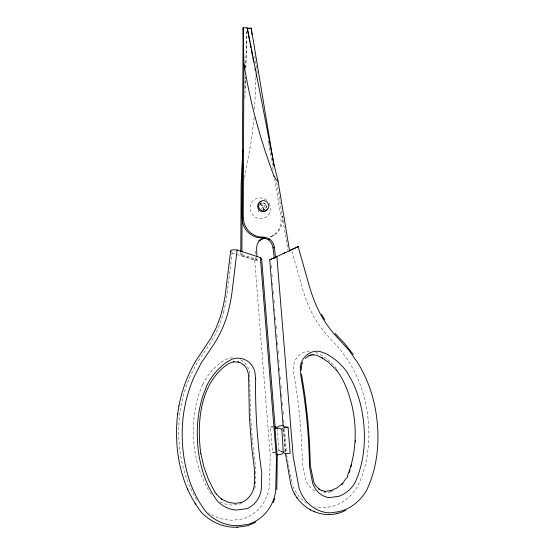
<?xml version="1.0" encoding="UTF-8"?>
<svg xmlns="http://www.w3.org/2000/svg" width="555" height="555" viewBox="0 0 555 555"><rect width="100%" height="100%" fill="white"/><g stroke="black" fill="none" stroke-linecap="round" stroke-linejoin="round"><path stroke-width="0.42" stroke-dasharray="2.77 2.08" d="M256.93 257.791L256.986 259.435L255.786 260.004L240.794 255.265L240.801 252.685M240.794 255.265L241.904 254.662L241.911 252.948M244.901 98.034L245.546 77.311M245.844 67.821L246.982 31.566M255.924 77.346L254.606 109.675M244.901 88.217L245.275 77.194M245.594 67.87L246.899 29.269M254.128 117.334L251.699 138.424L244.276 179.522L244.394 178.974M231.477 252.379A23.525 3.996 16.3 0 0 232.122 252.927L227.397 291.826A171.904 165.813 -1.6 0 1 223.603 312.07M202.617 384.435L198.579 395.021A113.477 107.122 -80.9 0 0 193.369 428.64C192.946 451.562 198.385 474.879 211.06 494.151M261.474 209.055L263.167 206.46M264.784 209.408L263.528 210.303A3.559 3.406 55.4 0 0 260.399 203.976M270.528 236.936A19.064 18.287 57.4 0 0 280.552 225.212L281.066 222.569L280.948 217.151L282.294 216.311L282.419 221.764L281.898 224.421A19.182 18.398 57.4 0 1 269.293 237.103M272.866 235.702L274.17 234.973M241.64 503.718L231.324 505.085A31.219 29.491 -67.6 0 1 219.835 501.713M330.863 491.855L321.109 493.152M274.024 426.559L270.535 426.948L272.567 452.457L276.043 452.048M283.327 451.187L285.402 450.944A23.754 3.538 -4.3 0 0 286.026 452.269M232.129 252.927L254.703 260.281L258.685 260.517A22.36 3.802 16.5 0 0 259.671 260.455M241.904 254.662L256.986 259.435M315.628 352.293L317.515 353.153A59.503 56.527 -82.4 0 1 327.11 359.127M283.487 452.214L278.86 449.959L277.229 429.646M280.178 451.069L282.502 452.207M196.477 499.597C183.955 478.306 178.19 453.553 178.731 428.953A127.948 120.796 -80.8 0 1 190.053 376.533L196.949 362.949L208.826 345.328A111.631 109.619 0.7 0 0 223.603 312.07M291.923 251.318L301.962 286.838A148.317 135.475 72.5 0 0 308.635 305.854A100.871 93.504 73.6 0 0 327.381 335.491L340.805 350.281L349.005 361.909A130.689 124.681 -72.3 0 1 366.682 408.723C371.094 434.655 369.283 462.426 357.684 486.291A44.671 41.625 -79.3 0 1 334.672 505.688L331.162 506.729L322.094 507.978L318.605 507.631A36.394 33.841 -78.8 0 1 314.99 506.84M291.694 481.823L287.24 457.882M286.644 454.559L287.095 457.049M249.715 373.799L249.223 370.851A17.746 17.226 -77.9 0 0 239.566 359.314M276.654 182.109L287.962 250.381M257.215 73.114L254.405 53.398M268.308 140.443L268.731 143.003M268.87 143.856L269.432 147.262M269.57 148.116L273.504 171.981M274.628 178.8L280.948 217.151M271.242 265.408L271.596 269.723M271.943 274.045L272.29 278.367M272.644 282.682L272.991 287.004M273.344 291.32L273.691 295.642M274.038 299.964L274.392 304.279M274.739 308.601L275.093 312.916M275.44 317.238L275.793 321.56M276.14 325.875L276.487 330.197M276.841 334.512L277.188 338.834M277.472 342.289L277.819 346.611M278.166 350.926L278.52 355.249M278.867 359.571L279.221 363.886M279.567 368.208L279.914 372.523M280.268 376.845L280.615 381.167M280.969 385.482L281.316 389.804M281.662 394.126L282.016 398.441M282.363 402.763L282.648 406.218M283.064 411.401L283.411 415.723M283.765 420.038L284.042 423.493M284.465 428.675L286.352 452.006M283.688 429.771L285.402 450.944M283.404 429.05L285.284 452.36M254.703 260.281L270.209 455.669L269.425 486.305A37.733 35.548 -67 0 1 246.593 517.524L243.069 518.856L233.482 520.174L229.645 520.125A46.245 43.685 -67.6 0 1 208.736 512.813M249.778 374.625L249.986 393.155A475.26 398.435 82.4 0 0 251.117 423.368L251.651 430.937A475.26 398.435 82.4 0 0 254.821 461.17L255.917 469.037L255.439 484.987A22.651 21.34 -67.1 0 1 254.35 489.732M255.487 251.026L255.591 254.287M255.702 257.555L255.786 260.004M270.576 426.941A24.344 2.9 -4.8 0 1 272.921 427.218M272.567 452.457A24.17 3.663 -4.9 0 1 274.947 452.859M278.097 451.048A3.67 3.469 -75.4 0 0 278.679 450.299L279.082 450.251A3.663 3.462 -76.2 0 0 281.947 451.347M202.617 384.435A60.356 57.817 -76.4 0 1 222.194 361.569L227.488 358.71A17.746 17.226 -77.9 0 1 232.829 357.864M258.061 210.803A3.538 3.385 55.3 0 0 258.817 211.323A3.503 3.351 55.3 0 1 258.144 210.81M260.011 204.746A3.538 3.385 55.3 0 1 263.396 209.852M314.851 490.96A21.853 20.313 -78.8 0 1 305.257 478.625L302.329 463.349L302.142 455.482A767.288 646.325 -21.8 0 0 300.463 425.532L299.804 418.095A767.288 646.325 -21.8 0 0 295.038 381.271L293.762 373.799L293.442 366.786A17.281 16.449 -89.9 0 1 310.675 351.149M306.853 503.246A36.394 33.841 -78.8 0 1 292.069 483.391M327.748 359.626A59.503 56.527 -82.4 0 1 336.42 368.242M333.555 490.752A30.15 28.097 -79.3 0 1 331.543 491.605M260.073 204.816A3.503 3.351 55.3 0 1 263.146 206.418L263.549 207.237A3.503 3.351 55.3 0 1 263.424 209.873M259.421 205.69A3.552 3.392 55.4 0 1 259.691 204.83M269.126 203.29A10.573 10.122 55.3 0 1 261.592 218.67A10.573 10.122 55.3 0 1 250.478 204.892A10.573 10.122 55.3 0 1 266.976 200.626M265.894 204.934A3.587 3.427 55.4 0 0 260.142 204.018A3.552 3.392 55.4 0 1 265.873 204.989A3.552 3.392 55.4 0 1 263.091 209.956A3.587 3.427 55.4 0 0 265.894 204.934"/><path stroke-width="0.83" d="M301.199 370.116L301.677 364.808L302.586 362.29M240.808 251.817L241.113 184.544L242.819 149.892M241.911 252.088L242.216 183.49L242.812 164.495M274.343 258.436L272.998 247.863A11.745 11.336 62.7 0 0 268.287 239.732A15.02 14.513 63.5 0 0 264.312 238.22L263.715 238.095A15.02 14.513 63.5 0 0 261.308 237.873A19.203 18.433 57 0 1 243.839 226.211L242.882 223.582L242.119 218.094L243.118 27.75L247.308 27.812L273.997 164.37L278.069 181.263L289.654 251.464M275.668 257.853L274.309 247.211A11.821 11.405 62.7 0 0 269.57 239.032A15.117 14.596 63.6 0 0 265.574 237.505L264.971 237.38A15.117 14.596 63.6 0 0 262.55 237.158A19.328 18.537 57 0 1 244.977 225.413L244.006 222.77L243.236 217.248L243.895 63.52L243.118 27.75M355.373 442.03L355.471 440.351M276.806 489.822L277.32 454.58M177.683 413.843L177.662 413.995C173.673 447.989 179.924 484.716 201.264 512.161C210.428 522.033 223.922 527.895 237.429 527.188M230.686 250.999L225.143 295.857L223.263 305.888L220.446 316.586L216.221 327.734L210.865 338.203L195.457 361.458M237.131 249.986L232.288 290.071A177.531 171.176 -1.1 0 1 228.389 310.932A115.169 113.116 1.9 0 1 213.196 345.231L200.965 363.407L193.868 377.428A131.937 124.271 -81.3 0 0 182.22 431.533C181.853 459.838 188.554 489.378 206.169 511.994A47.73 45.01 -68.1 0 0 234.744 525.613L238.692 525.654L248.571 524.274L252.199 522.9A38.947 36.623 -67.6 0 0 275.689 490.641L276.473 459.027L260.371 257.582L237.131 249.986A23.525 3.996 16.3 0 0 231.019 251.866M178.918 406.038L178.932 405.934C181.908 390.269 187.521 375.125 195.526 361.333M177.662 413.995L178.932 405.934M349.241 472.52L349.955 470.085M350.906 466.838L351.62 464.403M273.22 502.657L274.85 498.501M347.298 476.301C355.471 456.002 357.045 433.441 353.264 411.97L352.085 406.024C348.915 393.349 344.565 380.508 336.427 370.102L336.746 370.483L328.456 362.248L322.06 357.871L322.573 358.162L316.995 355.353L312.944 354.777L313.582 354.687L310.592 355.096L311.202 355.013L308.92 355.776L309.433 355.512L305.326 358.322M283.487 452.214L283.723 452.512A3.746 3.531 -76.6 0 0 286.644 453.629L290.168 453.213L288.059 427.239L284.521 427.627A3.705 3.51 -78.3 0 0 281.85 429.376L283.314 452.561A3.753 3.545 -75.8 0 1 280.622 454.351L277.07 454.774L274.982 428.689A24.351 2.907 -4.8 0 0 275.044 427.933M346.854 478.07L347.638 476.572M251.443 31.052L251.269 28.173L247.093 28.111M346.202 478.396L342.893 482.954L336.864 488.018L330.426 490.766L331.023 490.627L324.918 491.432L325.598 491.494L321.262 490.384L321.969 490.669L318.688 488.816L319.298 489.281L315.268 485.146L315.684 485.708L313.762 482.17L310.363 465.659L309.503 442.39L307.734 419.4L305.077 396.617L301.525 374.021M242.119 218.094L243.236 217.248M261.308 237.873L262.55 237.158M264.888 237.915A14.985 14.444 64.4 0 0 264.305 238.067L263.736 238.248A14.985 14.444 64.4 0 0 260.024 240.155L258.803 240.849A14.888 14.361 64.3 0 1 262.494 238.955L263.063 238.775A14.888 14.361 64.3 0 1 264.804 238.386M268.287 239.732L269.57 239.032M283.126 425.602L269.723 259.879L276.119 256.847M255.675 522.22L247.738 525.745L236.985 527.25M272.998 247.863L274.309 247.211M269.723 259.879L298.84 246.323L289.155 250.742M283.022 253.614L285.319 252.539M345.876 510.184C322.476 522.872 294.067 506.486 290.216 481.102L285.36 453.22M337.051 513.236L337.676 513.153M274.982 428.689L278.541 428.293A3.712 3.524 -77.5 0 1 281.447 429.424L281.676 429.716M246.926 28.409L251.103 28.471M310.078 509.712L310.779 510.052M313.825 511.523L314.519 511.863M278.069 181.263L275.939 179.369L273.941 175.921M260.371 257.582L261.669 259.123L275.245 428.751M335.081 333.382L344.128 342.962L353.327 354.562M294.566 493.742L294.906 494.297M296.793 497.356L297.154 497.953M321.574 314.394L324.571 319.437M187.555 489.08L187.784 489.517M195.013 503.649L195.263 504.141M274.142 176.455C260.281 139.909 250.027 102.141 243.895 63.52M298.16 246.677L308.989 284.972A152.611 138.868 72.4 0 0 315.871 304.563A103.834 95.932 73.5 0 0 335.171 335.102L348.984 350.344L357.42 362.318A134.83 128.413 -73 0 1 375.638 410.54C380.196 437.271 378.378 465.888 366.48 490.509A46.065 42.811 -79.7 0 1 342.844 510.544L339.237 511.62L329.906 512.924L326.319 512.57A37.532 34.805 -79.2 0 1 298.992 487.609L293.227 457.008L276.883 256.646M247.308 28.957L248.12 33.196M248.446 34.889L249.743 41.667M250.069 43.366L250.881 47.598M251.207 49.298L252.511 56.076M252.837 57.769L253.649 62.007M254.946 68.785L255.272 70.478M256.084 74.717L256.41 76.41M251.269 28.173L274.115 166.715M251.672 32.773L251.901 34.486M256.903 256.972L256.632 248.751A11.717 11.294 63.5 0 1 260.024 240.155M261.669 259.123A22.36 3.802 16.5 0 1 261.683 259.525M274.926 426.587A3.635 3.448 -77.1 0 1 276.869 427.669M277.299 454.274A24.17 3.663 -4.9 0 1 277.07 454.774M288.017 427.246A23.92 2.803 -4.4 0 1 283.341 425.532L279.88 425.914A3.628 3.441 -77.9 0 0 277.264 427.627M342.928 483.676A30.15 28.097 -79.3 0 1 341.915 484.772M267.489 208.902A5.342 5.106 55.4 0 1 258.963 209.832A5.342 5.106 55.4 0 1 261.065 201.43M300.304 367.348L300.644 374.583L303.141 389.825A801.51 671.328 -21.8 0 1 306.894 420.246L307.581 427.912A801.51 671.328 -21.8 0 1 309.336 458.805L309.53 466.915L312.555 482.67A22.533 20.896 -79.2 0 0 328.879 497.634L338.911 496.281A31.094 28.902 -79.7 0 0 354.929 482.815C364.864 461.247 366.321 436.459 362.339 413.225A119.575 113.879 -73.1 0 0 352.411 381.757L347.041 372.225A61.348 58.157 -82.9 0 0 325.043 353.299L319.52 351.384A17.809 16.914 89.7 0 0 300.304 367.348M255.647 378.836L255.577 386.786A488.49 407.127 82.3 0 0 256.792 425.72L257.353 433.524A488.49 407.127 82.3 0 0 260.635 464.722L261.766 472.839L261.287 489.295A23.379 21.992 -67.6 0 1 247.093 508.651L236.465 510.08A32.218 30.379 -68.1 0 1 217.269 500.86C202.603 480.991 197.004 455.627 197.309 431.207A117.008 110.202 -81.3 0 1 202.658 396.499L206.814 385.579A62.25 59.531 -77 0 1 226.967 361.985L232.42 359.036A18.301 17.739 -78.8 0 1 254.807 371.552L255.647 378.836M248.689 378.357L249.341 416.722L251.727 447.496L254.613 470.578L254.35 483.377L254.37 483.023C254.398 491.411 249.091 499.701 241.127 502.601L241.48 502.49L235.022 503.35L228.521 502.462L221.265 498.966L221.743 499.292L216.228 493.999L216.547 494.47L214.417 491.341L214.723 491.799L208.534 479.687L203.858 466.804L200.792 453.373L200.834 453.726C196.768 423.93 199.731 386.87 223.901 367.049L229.069 363.338L233.856 361.756L233.426 361.825L238.373 362.068L237.949 361.929L240.308 362.727L244.422 365.551L244.172 365.28C247.683 368.673 248.619 373.668 248.689 378.357M258.45 206.065A5.363 5.127 55.5 0 0 266.608 210.31A5.363 5.127 55.5 0 0 265.852 201.16A5.363 5.127 55.5 0 0 258.45 206.065"/></g></svg>
